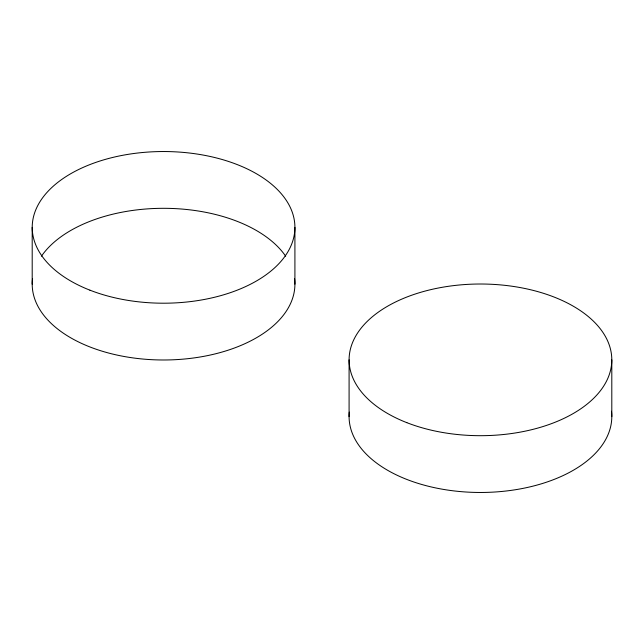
<?xml version="1.0" encoding="UTF-8"?>
<svg xmlns="http://www.w3.org/2000/svg" width="644" height="644" viewBox="0 0 644 644"><rect width="100%" height="100%" fill="white"/><g stroke="black" fill="none" stroke-linecap="round" stroke-linejoin="round"><path stroke-width="0.97" d="M611.8 359.851L611.8 416.636M349.088 359.851L349.088 416.636M294.912 227.364L294.912 284.149M32.2 227.364L32.2 284.149M611.462 411.226A131.352 75.839 0 0 1 481.229 492.467A131.352 75.839 0 0 1 349.322 412.12M294.574 278.739A131.352 75.839 0 0 1 163.552 359.988A131.352 75.839 0 0 1 32.538 278.739M41.441 256.199A131.352 75.839 0 0 1 163.552 208.31A131.352 75.839 0 0 1 285.662 256.199M406.823 422.657A131.352 75.839 0 0 0 611.462 365.261A131.352 75.839 0 0 0 423.052 291.635A131.352 75.839 0 0 0 406.823 422.657M89.927 290.17A131.352 75.839 0 0 0 294.574 232.774A131.352 75.839 0 0 0 106.163 159.157A131.352 75.839 0 0 0 89.927 290.17"/></g></svg>
